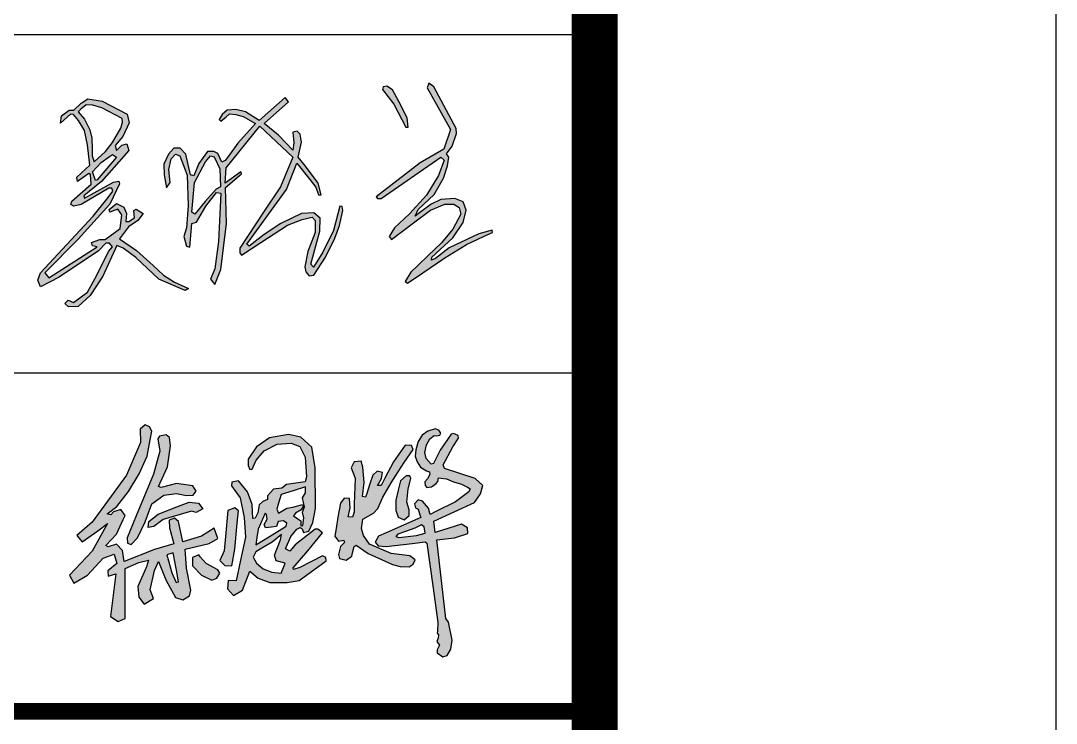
# Model space of a CAD drawing. Extents: x 1728470 to 1835391, y -157368 to 197905.
# Drawn here: x 1814410 to 1817775, y -4661 to -2377 of the extents above; entities that cross this region are included whole.
import ezdxf

# ---------------------------------------------------------------- set-up
doc = ezdxf.new("R2010")
doc.units = 0
doc.header["$LTSCALE"] = 1000
doc.header["$MEASUREMENT"] = 0
doc.layers.get('0').update_dxf_attribs({"linetype": 'CONTINUOUS'})
doc.layers.add('PP-PM-TK', color=7, linetype='CONTINUOUS')
doc.layers.add('PUB_TITLE', color=4, linetype='CONTINUOUS')

msp = doc.modelspace()

# ---------------------------------------------------------------- hatches: boundary and pattern name
h = msp.add_hatch(color=256)
h.paths.add_polyline_path([(1815752.3, -2591.5), (1815736.5, -2579.4), (1815730.6, -2595.3), (1815806.8, -2729.9), (1815784.9, -2794.8), (1815707.7, -2838.7), (1815564.4, -2948.8), (1815569.2, -2954.7), (1815581.5, -2954.2), (1815775.3, -2820.7), (1815785.4, -2829.7), (1815767.8, -2880.2), (1815728.4, -2943.5), (1815673.5, -3004.4), (1815624.5, -3049.6), (1815607.5, -3077.8), (1815614.4, -3087.9), (1815685.7, -3034.2), (1815741.2, -2992.5), (1815788.1, -2973), (1815816.9, -2973), (1815835, -2983.6), (1815840.3, -3005.9), (1815814.2, -3054.4), (1815776.9, -3098.7), (1815734.3, -3139.7), (1815700.7, -3172), (1815677.1, -3194.6), (1815658.7, -3224.2), (1815667.2, -3229.6), (1815716.7, -3196), (1815788.2, -3147.7), (1815858.1, -3104.7), (1815915.6, -3076.8), (1815943.2, -3064.8), (1815942.1, -3058.1), (1815898.8, -3069.7), (1815802.2, -3114.8), (1815758.2, -3149.8), (1815744.7, -3155.4), (1815746.2, -3145.3), (1815814.5, -3082.7), (1815847.3, -3033.2), (1815857.4, -2992.3), (1815847.7, -2965.1), (1815820.9, -2954.3), (1815774.6, -2958.4), (1815744, -2973), (1815706, -3001.3), (1815691.7, -3011.9), (1815701.5, -2990.8), (1815753, -2941.3), (1815783.6, -2888.2), (1815797, -2848.3), (1815801.1, -2820.4), (1815792.9, -2809.6), (1815811.6, -2784.7), (1815825.4, -2743.4), (1815824.7, -2727.4)])
h.paths.add_polyline_path([(1815599, -2589.4), (1815587.6, -2591.5), (1815585.2, -2600.6), (1815621.8, -2647.5), (1815661.4, -2722.4), (1815668.8, -2722.4), (1815665.8, -2692.7), (1815638.2, -2639.8), (1815617.9, -2600.9)], flags=17)
h.paths.add_polyline_path([(1815008.8, -2964.2), (1814976, -3005.2), (1814965.4, -2999), (1814974.9, -2902.8), (1815010.5, -2835.4), (1815026.7, -2815.6), (1815038.8, -2819.2), (1815057.2, -2858.1), (1815059.1, -2917), (1815044.7, -2924)], flags=16)
h.paths.add_polyline_path([(1814875.5, -2878.2), (1814883.3, -2919.8), (1814895.9, -2902.4), (1814891, -2860.5), (1814898.6, -2825.2), (1814913.3, -2810), (1814926.9, -2816.5), (1814950.3, -2879), (1814954.1, -2978), (1814948.1, -3050.5), (1814939.4, -3078.3), (1814948.6, -3109.8), (1814959.5, -3113.1), (1814965.5, -3035.9), (1814981.3, -3032.1), (1815011.2, -2979.3), (1815046.6, -2934.7), (1815060.2, -2936.9), (1815053.1, -3094.6), (1815041.1, -3183.4), (1815026.4, -3216.6), (1815041.1, -3234.6), (1815060.2, -3185.1), (1815078.2, -3035.8), (1815075.6, -2919), (1815127.1, -2874.8), (1815124.8, -2868), (1815074.5, -2905.3), (1815077.9, -2855.4), (1815187.3, -2719.9), (1815294.3, -2820), (1815253.8, -2916.8), (1815199.1, -2999.1), (1815121.5, -3116), (1815121.6, -3131.4), (1815127.5, -3138.9), (1815190.6, -3097.8), (1815277, -3041.4), (1815324.9, -3022.5), (1815357, -3015.8), (1815367.1, -3026.3), (1815366.2, -3064.9), (1815343.1, -3126.5), (1815333.4, -3176.9), (1815335.9, -3193.3), (1815347.7, -3206), (1815362, -3203.4), (1815400.3, -3145.4), (1815430.2, -3083.5), (1815445.6, -3042.5), (1815456.4, -2993.3), (1815454.7, -2980.4), (1815446.8, -2979.6), (1815426.1, -3059.1), (1815391.3, -3129.5), (1815361, -3178.1), (1815353.1, -3167.8), (1815382.1, -3060.4), (1815382.6, -3018.9), (1815362.7, -3001.6), (1815322.5, -3003.6), (1815254.9, -3035.9), (1815201.4, -3072), (1815151.7, -3109.6), (1815144.7, -3102.9), (1815273.6, -2925.8), (1815306.6, -2839.8), (1815348.8, -2892.6), (1815368.7, -2917.4), (1815377.6, -2942.5), (1815386.7, -2942.5), (1815376.2, -2904.6), (1815335.7, -2849.7), (1815311.5, -2820.4), (1815322.6, -2771.1), (1815318, -2745.5), (1815307.9, -2736.3), (1815293.8, -2739.5), (1815297, -2773.8), (1815293.8, -2797.1), (1815248, -2748.7), (1815201.1, -2711), (1815279.7, -2639.9), (1815269.7, -2625.8), (1815184.9, -2701.5), (1815140.2, -2672.5), (1815108.5, -2665), (1815080.3, -2667.7), (1815064.1, -2681.2), (1815054.6, -2698.2), (1815060.1, -2703.4), (1815077.9, -2688.7), (1815088.8, -2679.8), (1815109.2, -2682), (1815132.9, -2687.7), (1815172.9, -2710.7), (1815115.1, -2774.9), (1815084.9, -2816.8), (1815074.6, -2831), (1815063.2, -2836.8), (1815050.7, -2807.9), (1815037.4, -2802.1), (1815016.6, -2802.1), (1814988.2, -2841), (1814972.7, -2881.2), (1814962.1, -2877.9), (1814946.2, -2810.8), (1814927.9, -2790.8), (1814907.4, -2790.6), (1814889.6, -2810), (1814874.6, -2843.5)])
h.paths.add_polyline_path([(1814652.5, -2895.6), (1814643.5, -2867.8), (1814671, -2837.6), (1814698.2, -2818.6), (1814708.5, -2811.4), (1814720.8, -2820), (1814657.8, -2894.5)], flags=16)
h.paths.add_polyline_path([(1814642.5, -2816.3), (1814648.8, -2835.9), (1814685.7, -2801.6), (1814708.1, -2773.1), (1814735.1, -2726.4), (1814741, -2706.4), (1814739.2, -2694.2), (1814673.3, -2659.7), (1814643.7, -2650.8), (1814622.2, -2650.2), (1814605.4, -2664.8), (1814596.6, -2672.4), (1814617.2, -2696.3), (1814634.2, -2731.2), (1814641.5, -2758.2), (1814642.3, -2794.2)], flags=16)
h.paths.add_polyline_path([(1814571.7, -2680.9), (1814539.5, -2710.1), (1814542.5, -2686.4), (1814567, -2667.6), (1814582.3, -2667.2), (1814606.3, -2644.5), (1814628.1, -2630.5), (1814674.8, -2638.4), (1814755.6, -2680.2), (1814762.6, -2709), (1814741.6, -2753.5), (1814717.2, -2781.9), (1814720.7, -2798.9), (1814738.6, -2781), (1814754.3, -2776.7), (1814760.8, -2798.9), (1814672.5, -2899.2), (1814614.6, -2945.9), (1814617.1, -2953.1), (1814711, -2902.1), (1814728.8, -2898.7), (1814731.3, -2907.4), (1814699.2, -2972.8), (1814596.4, -3087), (1814488.2, -3196.3), (1814500.9, -3212.1), (1814658.1, -3111.8), (1814643, -3108.7), (1814639.4, -3097.3), (1814667.2, -3087.6), (1814684.1, -3088.2), (1814733.1, -3052), (1814738.5, -3007.3), (1814725.2, -2989.7), (1814699.8, -2999.4), (1814697.4, -2990.9), (1814721.6, -2970.4), (1814745.2, -2982.5), (1814753.7, -3003.6), (1814751.2, -3029.6), (1814760.9, -3029), (1814779.7, -3017.5), (1814777.2, -2993.4), (1814785.1, -2989.7), (1814807.5, -3003), (1814790.5, -3026), (1814759.7, -3047.1), (1814731.3, -3085.8), (1814785.7, -3123.9), (1814840.1, -3172.8), (1814874.3, -3203.5), (1814909.8, -3226.8), (1814955.2, -3246.8), (1814944.3, -3254), (1814858.4, -3217.1), (1814784, -3145.9), (1814742.9, -3115.7), (1814721.7, -3107.8), (1814677, -3207.5), (1814635.9, -3269.7), (1814596.9, -3305.8), (1814564.7, -3306.6), (1814553.7, -3296.5), (1814564.3, -3285.5), (1814581.2, -3293.1), (1814627, -3258.8), (1814657.5, -3203.9), (1814694.8, -3126.5), (1814708.4, -3112.1), (1814698.2, -3099.8), (1814686.3, -3099.4), (1814663, -3125.2), (1814535.1, -3210.3), (1814474.5, -3241.6), (1814465.6, -3219.6), (1814474.1, -3196.7), (1814644.8, -3012.4), (1814690.2, -2956.7), (1814704.1, -2937.9), (1814709.3, -2930.9), (1814706.4, -2921.5), (1814696.4, -2921.1), (1814606.8, -2974.2), (1814582.2, -2979.8), (1814572.5, -2973.9), (1814575.9, -2963.8), (1814638.7, -2907.6), (1814636.5, -2876.8), (1814631, -2873.1), (1814594.3, -2899.9), (1814592.1, -2885.6), (1814634.3, -2846.7), (1814626.9, -2780.7), (1814616.9, -2733.8), (1814598.1, -2700.6), (1814581, -2681.9)])
h = msp.add_hatch(color=256)
h.paths.add_polyline_path([(1815720.8, -4022.1), (1815711.8, -4015.7), (1815690.8, -4025.8), (1815659.7, -4037.3), (1815635.4, -4046.2), (1815629.2, -4053.5), (1815639, -4056.8), (1815695.6, -4049.6), (1815724.4, -4042.6)], flags=16)
h.paths.add_polyline_path([(1815753.8, -3725.5), (1815761, -3726.1), (1815771.6, -3723.8), (1815775.5, -3717.8), (1815768.8, -3707.9), (1815756.1, -3703.6), (1815732.4, -3711.4), (1815714.5, -3723.6), (1815701.6, -3744.7), (1815694, -3771.3), (1815691.9, -3792.4), (1815698.1, -3810.3), (1815709.2, -3828.3), (1815728.1, -3840.4), (1815737.7, -3843), (1815739.6, -3852.2), (1815732, -3865.7), (1815723.2, -3875.3), (1815724.1, -3887.3), (1815729.6, -3894.4), (1815745.1, -3891.9), (1815759.8, -3881.5), (1815765.5, -3874.4), (1815767.4, -3862.2), (1815793.2, -3866.3), (1815816.7, -3876.2), (1815842.5, -3882.9), (1815861.3, -3893.2), (1815870, -3898), (1815866.4, -3908.2), (1815823.1, -3940.7), (1815756.2, -3973.6), (1815739.9, -3981.5), (1815734.8, -3960.9), (1815715.9, -3938.6), (1815700.9, -3934.7), (1815689.4, -3947.1), (1815692.9, -3959.8), (1815701.2, -3964.4), (1815707.1, -3982.8), (1815710.2, -3992), (1815597.1, -4041.5), (1815572.4, -4052.3), (1815562.1, -4071.5), (1815571.3, -4084.1), (1815597.3, -4085.7), (1815682.2, -4075.6), (1815724, -4070.7), (1815729.8, -4075.4), (1815750.1, -4220.9), (1815765.6, -4332.7), (1815764, -4361.4), (1815762.9, -4367.6), (1815767.7, -4373.1), (1815766.7, -4383.8), (1815761.9, -4394.4), (1815770.7, -4406.9), (1815762.8, -4421.7), (1815762.6, -4431.2), (1815782, -4444.2), (1815796, -4440.7), (1815807.8, -4419.6), (1815811.5, -4389.9), (1815799.8, -4331.6), (1815791.3, -4319.8), (1815762, -4064.2), (1815818.9, -4057.4), (1815862.5, -4043.8), (1815862.1, -4024.7), (1815842.1, -4013.3), (1815756.5, -4040.6), (1815752, -4003.4), (1815817.9, -3973.4), (1815884.5, -3943.1), (1815904, -3914.6), (1815911.2, -3887.8), (1815887.1, -3864.6), (1815786.6, -3832.8), (1815782.4, -3820), (1815814.1, -3761.6), (1815832.9, -3733.5), (1815831.1, -3725.1), (1815816.6, -3719), (1815808.1, -3721.1), (1815773.3, -3772.4), (1815751.6, -3815.9), (1815743.3, -3817.7), (1815727.3, -3799.9), (1815723.2, -3780.5), (1815728.4, -3755), (1815739.5, -3736.4)])
h.paths.add_polyline_path([(1815674.5, -3856.5), (1815661.9, -3855.8), (1815644.2, -3872.1), (1815636.5, -3903.1), (1815628.6, -3935.3), (1815628.8, -3967.4), (1815636.5, -3990.4), (1815656.2, -3999.7), (1815671.9, -3985), (1815672.5, -3966.4), (1815664.5, -3941.7), (1815668.9, -3898.1), (1815677.9, -3865.1)], flags=17)
h.paths.add_polyline_path([(1815521.3, -3827.5), (1815515.6, -3808.8), (1815493, -3810.8), (1815483.9, -3829.8), (1815496.6, -3863.5), (1815493.8, -3948.7), (1815493, -3974.7), (1815487.5, -3990.1), (1815474, -3989.3), (1815480.3, -3961.2), (1815478.3, -3929.5), (1815460.5, -3929.1), (1815448.6, -3945), (1815440.6, -3990.9), (1815434.4, -4027.3), (1815430.1, -4051.9), (1815443, -4068.6), (1815459.3, -4065), (1815461.7, -4073), (1815448.6, -4085.5), (1815442.6, -4111.6), (1815445.8, -4124.7), (1815467.2, -4130.7), (1815485.8, -4117.2), (1815488.2, -4106.9), (1815493, -4086.3), (1815499.7, -4081.5), (1815539.4, -4108.5), (1815581.9, -4127.9), (1815617.9, -4144.4), (1815642.9, -4150.5), (1815671.9, -4151.7), (1815685.4, -4143.4), (1815691.7, -4129.5), (1815674.7, -4116), (1815614, -4108.1), (1815543, -4077.8), (1815523.9, -4050.5), (1815516.8, -4027.5), (1815521.6, -3997), (1815555.7, -3977.9), (1815570, -3962.6), (1815586.4, -3925.9), (1815613.3, -3878.7), (1815636.3, -3842.7), (1815655.4, -3812.6), (1815684.8, -3770.8), (1815679.4, -3757.3), (1815658.7, -3756.3), (1815620.8, -3810.4), (1815593.4, -3863.3), (1815580.9, -3887.4), (1815569.7, -3887.6), (1815582.2, -3865), (1815585.9, -3845.7), (1815568, -3840.6), (1815554.1, -3853.5), (1815544.6, -3882.2), (1815534.3, -3913.5), (1815530.2, -3925.9), (1815521, -3923.1), (1815526.4, -3877.8)])
h.paths.add_polyline_path([(1815253.9, -4064.7), (1815257.5, -4046.7), (1815227.3, -4071.4), (1815193.9, -4091.7), (1815174.4, -4103.5), (1815165, -4120.6), (1815176.3, -4140), (1815197.9, -4158), (1815226.4, -4169.7), (1815255.7, -4172.4), (1815267.9, -4143.6), (1815269.3, -4140.2), (1815239.9, -4132.3), (1815234, -4113.8)], flags=16)
h.paths.add_polyline_path([(1815335.4, -3911.4), (1815335, -3892), (1815295.5, -3904.6), (1815255.9, -3917.2), (1815248, -3944.5), (1815242.1, -3965), (1815247.7, -3977.1), (1815274.6, -3961.7), (1815293.7, -3957.8), (1815325.3, -3949.5), (1815327.5, -3955.6), (1815321.7, -3966.4), (1815302.3, -3977.9), (1815296.5, -3986.1), (1815310.2, -3995.8), (1815319.9, -4002.7), (1815320.3, -4018.4), (1815326.7, -4017.7), (1815329.6, -3992.9), (1815326, -3974.3), (1815331.8, -3956.7), (1815328.9, -3942.7), (1815325.9, -3928.2)], flags=16)
h.paths.add_polyline_path([(1815208.9, -3981.7), (1815204, -3978), (1815196.6, -3994.7), (1815181.3, -4029.1), (1815177, -4057), (1815173.5, -4080.1), (1815204, -4061.6), (1815272.3, -4020.1), (1815274.4, -4010), (1815264.2, -4002), (1815246.4, -4004.7), (1815243.2, -4014.5), (1815241.1, -4020.9), (1815224.4, -4023.2), (1815205.7, -4025.7), (1815200.9, -4014.3), (1815210.3, -3996.5)], flags=16)
h.paths.add_polyline_path([(1815146.5, -3907.8), (1815117.2, -3872), (1815095.6, -3877), (1815095.1, -3888.6), (1815123.3, -3927.3), (1815136.5, -3991.9), (1815139.9, -4055.9), (1815124.4, -4129.9), (1815110.3, -4197.4), (1815084, -4196.8), (1815081.8, -4223.3), (1815101.1, -4245.4), (1815130.5, -4228.3), (1815154.2, -4166.4), (1815181.9, -4189.1), (1815219, -4203.4), (1815275.4, -4203.4), (1815314.7, -4196.8), (1815402.1, -4132.1), (1815401.7, -4121.6), (1815390.9, -4115.7), (1815316.7, -4154.5), (1815296.1, -4160.7), (1815295, -4155.3), (1815343.1, -4100.2), (1815390, -4041.1), (1815375.3, -4029.5), (1815366.8, -4029.5), (1815302, -4080.2), (1815284, -4100.7), (1815270, -4093.5), (1815287.7, -4053), (1815306.6, -4029.2), (1815318.1, -4024.5), (1815324.5, -4028.7), (1815328.4, -4040.7), (1815345.9, -4036), (1815359.2, -4008.2), (1815367.7, -3962.1), (1815366.9, -3830.3), (1815356.2, -3762.6), (1815320.3, -3730.5), (1815280.5, -3721.3), (1815218.3, -3732.6), (1815175.9, -3761.6), (1815149, -3801.8), (1815149.2, -3822.6), (1815154, -3835.8), (1815161.5, -3834.9), (1815175, -3804.8), (1815200.7, -3775.3), (1815242.7, -3752.7), (1815288.9, -3750.3), (1815316.8, -3761.1), (1815334.3, -3795.6), (1815338.5, -3859.7), (1815334.7, -3875.3), (1815273.8, -3884.7), (1815258.7, -3896), (1815231.8, -3899.3), (1815211.5, -3920.8), (1815212, -3933), (1815196.9, -3940.1), (1815185.1, -3950.9), (1815179.9, -3976.4), (1815171.4, -3993.8), (1815163.7, -3995.1), (1815161.7, -3949.8)])
h.paths.add_polyline_path([(1815118, -3970.1), (1815105.3, -3960.2), (1815082.4, -3968.8), (1815075.3, -4053.9), (1815071.4, -4099.5), (1815057.4, -4131.1), (1815073.1, -4147.5), (1815096, -4148.2), (1815106, -4094.6), (1815113.2, -4009.6), (1815114.9, -3989.3)])
h.paths.add_polyline_path([(1814988.4, -4113.4), (1814967.8, -4121.8), (1814968.1, -4148.5), (1814997.4, -4179.5), (1815031.2, -4194.8), (1815047.6, -4189.1), (1815056.9, -4172.4), (1815050.8, -4161.7), (1815012, -4141), (1814993.4, -4119.3)])
h.paths.add_polyline_path([(1814905.5, -4106.9), (1814884.3, -4112.9), (1814901, -4171.3), (1814915.3, -4202.6), (1814923.1, -4201.2), (1814916, -4163.1)], flags=16)
h.paths.add_polyline_path([(1814824.3, -4023.6), (1814825.7, -4004.4), (1814856.5, -3980.6), (1814922.8, -3954.9), (1814956.8, -3941.7), (1814987.5, -3944.8), (1815001.7, -3963.2), (1814980.3, -3975.5), (1814964.4, -3970.8), (1814873.2, -3998.3), (1814842.8, -4020.7)], flags=17)
h.paths.add_polyline_path([(1814893.7, -3731.5), (1814882, -3722.6), (1814860.7, -3726.7), (1814855.1, -3736.1), (1814861.5, -3775.6), (1814841.7, -3850.5), (1814785.3, -3986), (1814755.5, -4057.9), (1814756.6, -4074.6), (1814768.9, -4079.1), (1814789.8, -4058.2), (1814814, -4005.2), (1814836, -3946.7), (1814874.7, -3918.9), (1814916.3, -3913.3), (1814948.8, -3920.5), (1814970.4, -3919.2), (1814979.6, -3906.4), (1814969.5, -3889.1), (1814916.6, -3881.5), (1814866.5, -3894), (1814857.9, -3891), (1814887.1, -3827.3), (1814896.6, -3758.3)], flags=17)
h.paths.add_polyline_path([(1814828.7, -3697.1), (1814814, -3690.3), (1814797.9, -3705), (1814799.6, -3747.9), (1814753.1, -3854), (1814641.7, -4006.5), (1814591.7, -4050.3), (1814610.1, -4070.4), (1814660.1, -4034.5), (1814692, -4011.6), (1814642.5, -4100.6), (1814567.9, -4178.6), (1814582, -4204.9), (1814626.7, -4178.6), (1814677.6, -4123.4), (1814713.6, -4110.3), (1814722.4, -4140.9), (1814693.4, -4164.6), (1814694.3, -4182.1), (1814718.8, -4174.2), (1814708.3, -4261), (1814701.9, -4313.7), (1814726.7, -4329.4), (1814749.6, -4319.7), (1814749.6, -4157.6), (1814793.4, -4137.4), (1814824.6, -4130.6), (1814819.1, -4151.5), (1814790.2, -4216), (1814793.2, -4251), (1814810.5, -4273.7), (1814841.8, -4254.7), (1814830.7, -4227), (1814844.3, -4164.4), (1814857.2, -4134.9), (1814881.8, -4194.5), (1814912.5, -4252.2), (1814937.1, -4259.6), (1814958, -4246.7), (1814962.3, -4227.6), (1814948.1, -4156.4), (1814944.5, -4095), (1815022.5, -4076), (1815050.8, -4059.4), (1815038.5, -4026.8), (1814997.3, -4052.6), (1814937.1, -4070.4), (1814922.3, -4004.1), (1814909.4, -3994.3), (1814892.2, -4000.4), (1814893.4, -4025.6), (1814907.6, -4077.2), (1814844.3, -4095.6), (1814746.5, -4134.9), (1814741, -4099.3), (1814721.3, -4077.8), (1814693.7, -4087), (1814686.3, -4082.1), (1814721.3, -4045.9), (1814742.8, -3998.6), (1814749.6, -3985.5), (1814735.5, -3965.8), (1814710.9, -3973.2), (1814702.3, -3983), (1814691.2, -3979.9), (1814722.6, -3955.4), (1814760.1, -3906.9), (1814794.5, -3849.5), (1814820.3, -3791.8), (1814830.1, -3739), (1814835.4, -3710.5)])

# ---------------------------------------------------------------- linework, layer by layer
for p, q in [((1815599, -2589.4), (1815587.6, -2591.5)), ((1815617.9, -2600.9), (1815599, -2589.4)), ((1815736.5, -2579.4), (1815730.6, -2595.3)), ((1815752.3, -2591.5), (1815736.5, -2579.4)), ((1815587.6, -2591.5), (1815585.2, -2600.6)), ((1815585.2, -2600.6), (1815621.8, -2647.5)), ((1815638.2, -2639.8), (1815617.9, -2600.9)), ((1815730.6, -2595.3), (1815806.8, -2729.9)), ((1815824.7, -2727.4), (1815752.3, -2591.5)), ((1814582.3, -2667.2), (1814606.3, -2644.5)), ((1814622.2, -2650.2), (1814605.4, -2664.8)), ((1814606.3, -2644.5), (1814628.1, -2630.5)), ((1814643.7, -2650.8), (1814622.2, -2650.2)), ((1814628.1, -2630.5), (1814674.8, -2638.4)), ((1814673.3, -2659.7), (1814643.7, -2650.8)), ((1814674.8, -2638.4), (1814755.6, -2680.2)), ((1815269.7, -2625.8), (1815184.9, -2701.5)), ((1815201.1, -2711), (1815279.7, -2639.9)), ((1815279.7, -2639.9), (1815269.7, -2625.8)), ((1815621.8, -2647.5), (1815661.4, -2722.4)), ((1815665.8, -2692.7), (1815638.2, -2639.8)), ((1814571.7, -2680.9), (1814539.5, -2710.1)), ((1814539.5, -2710.1), (1814542.5, -2686.4)), ((1814542.5, -2686.4), (1814567, -2667.6)), ((1814567, -2667.6), (1814582.3, -2667.2)), ((1814581, -2681.9), (1814571.7, -2680.9)), ((1814598.1, -2700.6), (1814581, -2681.9)), ((1814605.4, -2664.8), (1814596.6, -2672.4)), ((1814596.6, -2672.4), (1814617.2, -2696.3)), ((1814739.2, -2694.2), (1814673.3, -2659.7)), ((1814755.6, -2680.2), (1814762.6, -2709)), ((1815064.1, -2681.2), (1815054.6, -2698.2)), ((1815060.1, -2703.4), (1815077.9, -2688.7)), ((1815080.3, -2667.7), (1815064.1, -2681.2)), ((1815077.9, -2688.7), (1815088.8, -2679.8)), ((1815108.5, -2665), (1815080.3, -2667.7)), ((1815088.8, -2679.8), (1815109.2, -2682)), ((1815140.2, -2672.5), (1815108.5, -2665)), ((1815109.2, -2682), (1815132.9, -2687.7)), ((1815132.9, -2687.7), (1815172.9, -2710.7)), ((1815184.9, -2701.5), (1815140.2, -2672.5)), ((1814616.9, -2733.8), (1814598.1, -2700.6)), ((1814617.2, -2696.3), (1814634.2, -2731.2)), ((1814735.1, -2726.4), (1814741, -2706.4)), ((1814741, -2706.4), (1814739.2, -2694.2)), ((1814762.6, -2709), (1814741.6, -2753.5)), ((1815054.6, -2698.2), (1815060.1, -2703.4)), ((1815077.9, -2855.4), (1815187.3, -2719.9)), ((1815172.9, -2710.7), (1815115.1, -2774.9)), ((1815187.3, -2719.9), (1815294.3, -2820)), ((1815248, -2748.7), (1815201.1, -2711)), ((1815661.4, -2722.4), (1815668.8, -2722.4)), ((1815668.8, -2722.4), (1815665.8, -2692.7)), ((1814626.9, -2780.7), (1814616.9, -2733.8)), ((1814634.2, -2731.2), (1814641.5, -2758.2)), ((1814641.5, -2758.2), (1814642.3, -2794.2)), ((1814708.1, -2773.1), (1814735.1, -2726.4)), ((1814741.6, -2753.5), (1814717.2, -2781.9)), ((1815293.8, -2797.1), (1815248, -2748.7)), ((1815307.9, -2736.3), (1815293.8, -2739.5)), ((1815293.8, -2739.5), (1815297, -2773.8)), ((1815318, -2745.5), (1815307.9, -2736.3)), ((1815322.6, -2771.1), (1815318, -2745.5)), ((1815806.8, -2729.9), (1815784.9, -2794.8)), ((1815811.6, -2784.7), (1815825.4, -2743.4)), ((1815825.4, -2743.4), (1815824.7, -2727.4)), ((1814634.3, -2846.7), (1814626.9, -2780.7)), ((1814685.7, -2801.6), (1814708.1, -2773.1)), ((1814717.2, -2781.9), (1814720.7, -2798.9)), ((1814720.7, -2798.9), (1814738.6, -2781)), ((1814738.6, -2781), (1814754.3, -2776.7)), ((1814754.3, -2776.7), (1814760.8, -2798.9)), ((1814907.4, -2790.6), (1814889.6, -2810)), ((1814927.9, -2790.8), (1814907.4, -2790.6)), ((1814946.2, -2810.8), (1814927.9, -2790.8)), ((1815115.1, -2774.9), (1815084.9, -2816.8)), ((1815297, -2773.8), (1815293.8, -2797.1)), ((1815311.5, -2820.4), (1815322.6, -2771.1)), ((1815792.9, -2809.6), (1815811.6, -2784.7)), ((1814642.3, -2794.2), (1814642.5, -2816.3)), ((1814642.5, -2816.3), (1814648.8, -2835.9)), ((1814648.8, -2835.9), (1814685.7, -2801.6)), ((1814720.8, -2820), (1814657.8, -2894.5)), ((1814671, -2837.6), (1814698.2, -2818.6)), ((1814760.8, -2798.9), (1814672.5, -2899.2)), ((1814698.2, -2818.6), (1814708.5, -2811.4)), ((1814708.5, -2811.4), (1814720.8, -2820)), ((1814889.6, -2810), (1814874.6, -2843.5)), ((1814891, -2860.5), (1814898.6, -2825.2)), ((1814898.6, -2825.2), (1814913.3, -2810)), ((1814913.3, -2810), (1814926.9, -2816.5)), ((1814926.9, -2816.5), (1814950.3, -2879)), ((1814962.1, -2877.9), (1814946.2, -2810.8)), ((1815016.6, -2802.1), (1814988.2, -2841)), ((1815010.5, -2835.4), (1815026.7, -2815.6)), ((1815037.4, -2802.1), (1815016.6, -2802.1)), ((1815026.7, -2815.6), (1815038.8, -2819.2)), ((1815050.7, -2807.9), (1815037.4, -2802.1)), ((1815038.8, -2819.2), (1815057.2, -2858.1)), ((1815063.2, -2836.8), (1815050.7, -2807.9)), ((1815084.9, -2816.8), (1815074.6, -2831)), ((1815294.3, -2820), (1815253.8, -2916.8)), ((1815335.7, -2849.7), (1815311.5, -2820.4)), ((1815581.5, -2954.2), (1815775.3, -2820.7)), ((1815784.9, -2794.8), (1815707.7, -2838.7)), ((1815775.3, -2820.7), (1815785.4, -2829.7)), ((1815801.1, -2820.4), (1815792.9, -2809.6)), ((1815797, -2848.3), (1815801.1, -2820.4)), ((1814592.1, -2885.6), (1814634.3, -2846.7)), ((1814643.5, -2867.8), (1814671, -2837.6)), ((1814874.6, -2843.5), (1814875.5, -2878.2)), ((1814988.2, -2841), (1814972.7, -2881.2)), ((1814974.9, -2902.8), (1815010.5, -2835.4)), ((1815057.2, -2858.1), (1815059.1, -2917)), ((1815074.6, -2831), (1815063.2, -2836.8)), ((1815074.5, -2905.3), (1815077.9, -2855.4)), ((1815273.6, -2925.8), (1815306.6, -2839.8)), ((1815306.6, -2839.8), (1815348.8, -2892.6)), ((1815376.2, -2904.6), (1815335.7, -2849.7)), ((1815707.7, -2838.7), (1815564.4, -2948.8)), ((1815785.4, -2829.7), (1815767.8, -2880.2)), ((1815783.6, -2888.2), (1815797, -2848.3)), ((1814594.3, -2899.9), (1814592.1, -2885.6)), ((1814631, -2873.1), (1814594.3, -2899.9)), ((1814636.5, -2876.8), (1814631, -2873.1)), ((1814638.7, -2907.6), (1814636.5, -2876.8)), ((1814652.5, -2895.6), (1814643.5, -2867.8)), ((1814875.5, -2878.2), (1814883.3, -2919.8)), ((1814895.9, -2902.4), (1814891, -2860.5)), ((1814950.3, -2879), (1814954.1, -2978)), ((1814972.7, -2881.2), (1814962.1, -2877.9)), ((1815124.8, -2868), (1815074.5, -2905.3)), ((1815075.6, -2919), (1815127.1, -2874.8)), ((1815127.1, -2874.8), (1815124.8, -2868)), ((1815348.8, -2892.6), (1815368.7, -2917.4)), ((1815767.8, -2880.2), (1815728.4, -2943.5)), ((1815753, -2941.3), (1815783.6, -2888.2)), ((1814575.9, -2963.8), (1814638.7, -2907.6)), ((1814696.4, -2921.1), (1814606.8, -2974.2)), ((1814672.5, -2899.2), (1814614.6, -2945.9)), ((1814617.1, -2953.1), (1814711, -2902.1)), ((1814657.8, -2894.5), (1814652.5, -2895.6)), ((1814706.4, -2921.5), (1814696.4, -2921.1)), ((1814731.3, -2907.4), (1814699.2, -2972.8)), ((1814709.3, -2930.9), (1814706.4, -2921.5)), ((1814711, -2902.1), (1814728.8, -2898.7)), ((1814728.8, -2898.7), (1814731.3, -2907.4)), ((1814883.3, -2919.8), (1814895.9, -2902.4)), ((1814965.4, -2999), (1814974.9, -2902.8)), ((1815044.7, -2924), (1815008.8, -2964.2)), ((1815059.1, -2917), (1815044.7, -2924)), ((1815078.2, -3035.8), (1815075.6, -2919)), ((1815144.7, -3102.9), (1815273.6, -2925.8)), ((1815253.8, -2916.8), (1815199.1, -2999.1)), ((1815368.7, -2917.4), (1815377.6, -2942.5)), ((1815386.7, -2942.5), (1815376.2, -2904.6)), ((1814614.6, -2945.9), (1814617.1, -2953.1)), ((1814644.8, -3012.4), (1814690.2, -2956.7)), ((1814690.2, -2956.7), (1814704.1, -2937.9)), ((1814704.1, -2937.9), (1814709.3, -2930.9)), ((1815011.2, -2979.3), (1815046.6, -2934.7)), ((1815046.6, -2934.7), (1815060.2, -2936.9)), ((1815060.2, -2936.9), (1815053.1, -3094.6)), ((1815377.6, -2942.5), (1815386.7, -2942.5)), ((1815564.4, -2948.8), (1815569.2, -2954.7)), ((1815569.2, -2954.7), (1815581.5, -2954.2)), ((1815728.4, -2943.5), (1815673.5, -3004.4)), ((1815701.5, -2990.8), (1815753, -2941.3)), ((1815774.6, -2958.4), (1815744, -2973)), ((1815820.9, -2954.3), (1815774.6, -2958.4)), ((1815847.7, -2965.1), (1815820.9, -2954.3)), ((1814572.5, -2973.9), (1814575.9, -2963.8)), ((1814582.2, -2979.8), (1814572.5, -2973.9)), ((1814606.8, -2974.2), (1814582.2, -2979.8)), ((1814699.2, -2972.8), (1814596.4, -3087)), ((1814697.4, -2990.9), (1814721.6, -2970.4)), ((1814699.8, -2999.4), (1814697.4, -2990.9)), ((1814725.2, -2989.7), (1814699.8, -2999.4)), ((1814721.6, -2970.4), (1814745.2, -2982.5)), ((1814738.5, -3007.3), (1814725.2, -2989.7)), ((1814745.2, -2982.5), (1814753.7, -3003.6)), ((1814777.2, -2993.4), (1814785.1, -2989.7)), ((1814779.7, -3017.5), (1814777.2, -2993.4)), ((1814785.1, -2989.7), (1814807.5, -3003)), ((1814954.1, -2978), (1814948.1, -3050.5)), ((1815008.8, -2964.2), (1814976, -3005.2)), ((1814981.3, -3032.1), (1815011.2, -2979.3)), ((1815446.8, -2979.6), (1815426.1, -3059.1)), ((1815445.6, -3042.5), (1815456.4, -2993.3)), ((1815454.7, -2980.4), (1815446.8, -2979.6)), ((1815456.4, -2993.3), (1815454.7, -2980.4)), ((1815685.7, -3034.2), (1815741.2, -2992.5)), ((1815691.7, -3011.9), (1815701.5, -2990.8)), ((1815744, -2973), (1815706, -3001.3)), ((1815741.2, -2992.5), (1815788.1, -2973)), ((1815788.1, -2973), (1815816.9, -2973)), ((1815816.9, -2973), (1815835, -2983.6)), ((1815835, -2983.6), (1815840.3, -3005.9)), ((1815847.3, -3033.2), (1815857.4, -2992.3)), ((1815857.4, -2992.3), (1815847.7, -2965.1)), ((1814474.1, -3196.7), (1814644.8, -3012.4)), ((1814699.8, -2999.4), (1814699.8, -2999.4)), ((1814733.1, -3052), (1814738.5, -3007.3)), ((1814753.7, -3003.6), (1814751.2, -3029.6)), ((1814790.5, -3026), (1814759.7, -3047.1)), ((1814760.9, -3029), (1814779.7, -3017.5)), ((1814807.5, -3003), (1814790.5, -3026)), ((1814976, -3005.2), (1814965.4, -2999)), ((1815199.1, -2999.1), (1815121.5, -3116)), ((1815322.5, -3003.6), (1815254.9, -3035.9)), ((1815277, -3041.4), (1815324.9, -3022.5)), ((1815362.7, -3001.6), (1815322.5, -3003.6)), ((1815324.9, -3022.5), (1815357, -3015.8)), ((1815357, -3015.8), (1815367.1, -3026.3)), ((1815382.6, -3018.9), (1815362.7, -3001.6)), ((1815367.1, -3026.3), (1815366.2, -3064.9)), ((1815382.1, -3060.4), (1815382.6, -3018.9)), ((1815673.5, -3004.4), (1815624.5, -3049.6)), ((1815706, -3001.3), (1815691.7, -3011.9)), ((1815840.3, -3005.9), (1815814.2, -3054.4)), ((1814684.1, -3088.2), (1814733.1, -3052)), ((1814759.7, -3047.1), (1814731.3, -3085.8)), ((1814751.2, -3029.6), (1814760.9, -3029)), ((1814948.1, -3050.5), (1814939.4, -3078.3)), ((1814959.5, -3113.1), (1814965.5, -3035.9)), ((1814965.5, -3035.9), (1814981.3, -3032.1)), ((1815060.2, -3185.1), (1815078.2, -3035.8)), ((1815190.6, -3097.8), (1815277, -3041.4)), ((1815254.9, -3035.9), (1815201.4, -3072)), ((1815353.1, -3167.8), (1815382.1, -3060.4)), ((1815426.1, -3059.1), (1815391.3, -3129.5)), ((1815430.2, -3083.5), (1815445.6, -3042.5)), ((1815624.5, -3049.6), (1815607.5, -3077.8)), ((1815614.4, -3087.9), (1815685.7, -3034.2)), ((1815814.2, -3054.4), (1815776.9, -3098.7)), ((1815814.5, -3082.7), (1815847.3, -3033.2)), ((1815942.1, -3058.1), (1815898.8, -3069.7)), ((1815943.2, -3064.8), (1815942.1, -3058.1)), ((1814596.4, -3087), (1814488.2, -3196.3)), ((1814639.4, -3097.3), (1814667.2, -3087.6)), ((1814667.2, -3087.6), (1814684.1, -3088.2)), ((1814731.3, -3085.8), (1814785.7, -3123.9)), ((1814939.4, -3078.3), (1814948.6, -3109.8)), ((1815053.1, -3094.6), (1815041.1, -3183.4)), ((1815201.4, -3072), (1815151.7, -3109.6)), ((1815366.2, -3064.9), (1815343.1, -3126.5)), ((1815400.3, -3145.4), (1815430.2, -3083.5)), ((1815607.5, -3077.8), (1815614.4, -3087.9)), ((1815746.2, -3145.3), (1815814.5, -3082.7)), ((1815898.8, -3069.7), (1815802.2, -3114.8)), ((1815858.1, -3104.7), (1815915.6, -3076.8)), ((1815915.6, -3076.8), (1815943.2, -3064.8)), ((1814500.9, -3212.1), (1814658.1, -3111.8)), ((1814663, -3125.2), (1814535.1, -3210.3)), ((1814643, -3108.7), (1814639.4, -3097.3)), ((1814658.1, -3111.8), (1814643, -3108.7)), ((1814657.5, -3203.9), (1814694.8, -3126.5)), ((1814686.3, -3099.4), (1814663, -3125.2)), ((1814721.7, -3107.8), (1814677, -3207.5)), ((1814698.2, -3099.8), (1814686.3, -3099.4)), ((1814694.8, -3126.5), (1814708.4, -3112.1)), ((1814708.4, -3112.1), (1814698.2, -3099.8)), ((1814742.9, -3115.7), (1814721.7, -3107.8)), ((1814784, -3145.9), (1814742.9, -3115.7)), ((1814785.7, -3123.9), (1814840.1, -3172.8)), ((1814948.6, -3109.8), (1814959.5, -3113.1)), ((1815121.5, -3116), (1815121.6, -3131.4)), ((1815127.5, -3138.9), (1815190.6, -3097.8)), ((1815151.7, -3109.6), (1815144.7, -3102.9)), ((1815343.1, -3126.5), (1815333.4, -3176.9)), ((1815776.9, -3098.7), (1815734.3, -3139.7)), ((1815802.2, -3114.8), (1815758.2, -3149.8)), ((1815788.2, -3147.7), (1815858.1, -3104.7)), ((1814858.4, -3217.1), (1814784, -3145.9)), ((1815121.6, -3131.4), (1815127.5, -3138.9)), ((1815391.3, -3129.5), (1815361, -3178.1)), ((1815362, -3203.4), (1815400.3, -3145.4)), ((1815734.3, -3139.7), (1815700.7, -3172)), ((1815716.7, -3196), (1815788.2, -3147.7)), ((1815744.7, -3155.4), (1815746.2, -3145.3)), ((1815758.2, -3149.8), (1815744.7, -3155.4)), ((1814488.2, -3196.3), (1814500.9, -3212.1)), ((1814840.1, -3172.8), (1814874.3, -3203.5)), ((1815041.1, -3183.4), (1815026.4, -3216.6)), ((1815041.1, -3234.6), (1815060.2, -3185.1)), ((1815333.4, -3176.9), (1815335.9, -3193.3)), ((1815335.9, -3193.3), (1815347.7, -3206)), ((1815361, -3178.1), (1815353.1, -3167.8)), ((1815677.1, -3194.6), (1815658.7, -3224.2)), ((1815667.2, -3229.6), (1815716.7, -3196)), ((1815700.7, -3172), (1815677.1, -3194.6)), ((1814465.6, -3219.6), (1814474.1, -3196.7)), ((1814474.5, -3241.6), (1814465.6, -3219.6)), ((1814535.1, -3210.3), (1814474.5, -3241.6)), ((1814627, -3258.8), (1814657.5, -3203.9)), ((1814677, -3207.5), (1814635.9, -3269.7)), ((1814944.3, -3254), (1814858.4, -3217.1)), ((1814874.3, -3203.5), (1814909.8, -3226.8)), ((1814909.8, -3226.8), (1814955.2, -3246.8)), ((1815026.4, -3216.6), (1815041.1, -3234.6)), ((1815347.7, -3206), (1815362, -3203.4)), ((1815658.7, -3224.2), (1815667.2, -3229.6)), ((1814581.2, -3293.1), (1814627, -3258.8)), ((1814955.2, -3246.8), (1814944.3, -3254)), ((1814553.7, -3296.5), (1814564.3, -3285.5)), ((1814564.7, -3306.6), (1814553.7, -3296.5)), ((1814564.3, -3285.5), (1814581.2, -3293.1)), ((1814635.9, -3269.7), (1814596.9, -3305.8)), ((1814596.9, -3305.8), (1814564.7, -3306.6)), ((1814814, -3690.3), (1814797.9, -3705)), ((1814828.7, -3697.1), (1814814, -3690.3)), ((1814835.4, -3710.5), (1814828.7, -3697.1)), ((1814797.9, -3705), (1814799.6, -3747.9)), ((1814830.1, -3739), (1814835.4, -3710.5)), ((1814860.7, -3726.7), (1814855.1, -3736.1)), ((1814882, -3722.6), (1814860.7, -3726.7)), ((1814893.7, -3731.5), (1814882, -3722.6)), ((1814896.6, -3758.3), (1814893.7, -3731.5)), ((1815218.3, -3732.6), (1815175.9, -3761.6)), ((1815280.5, -3721.3), (1815218.3, -3732.6)), ((1815320.3, -3730.5), (1815280.5, -3721.3)), ((1815356.2, -3762.6), (1815320.3, -3730.5)), ((1815714.5, -3723.6), (1815701.6, -3744.7)), ((1815732.4, -3711.4), (1815714.5, -3723.6)), ((1815756.1, -3703.6), (1815732.4, -3711.4)), ((1815739.5, -3736.4), (1815753.8, -3725.5)), ((1815753.8, -3725.5), (1815761, -3726.1)), ((1815768.8, -3707.9), (1815756.1, -3703.6)), ((1815761, -3726.1), (1815771.6, -3723.8)), ((1815775.5, -3717.8), (1815768.8, -3707.9)), ((1815771.6, -3723.8), (1815775.5, -3717.8)), ((1815808.1, -3721.1), (1815773.3, -3772.4)), ((1815816.6, -3719), (1815808.1, -3721.1)), ((1815814.1, -3761.6), (1815832.9, -3733.5)), ((1815831.1, -3725.1), (1815816.6, -3719)), ((1815832.9, -3733.5), (1815831.1, -3725.1)), ((1814799.6, -3747.9), (1814753.1, -3854)), ((1814820.3, -3791.8), (1814830.1, -3739)), ((1814855.1, -3736.1), (1814861.5, -3775.6)), ((1814887.1, -3827.3), (1814896.6, -3758.3)), ((1815175.9, -3761.6), (1815149, -3801.8)), ((1815200.7, -3775.3), (1815242.7, -3752.7)), ((1815242.7, -3752.7), (1815288.9, -3750.3)), ((1815288.9, -3750.3), (1815316.8, -3761.1)), ((1815316.8, -3761.1), (1815334.3, -3795.6)), ((1815366.9, -3830.3), (1815356.2, -3762.6)), ((1815658.7, -3756.3), (1815620.8, -3810.4)), ((1815679.4, -3757.3), (1815658.7, -3756.3)), ((1815684.8, -3770.8), (1815679.4, -3757.3)), ((1815701.6, -3744.7), (1815694, -3771.3)), ((1815723.2, -3780.5), (1815728.4, -3755)), ((1815728.4, -3755), (1815739.5, -3736.4)), ((1815782.4, -3820), (1815814.1, -3761.6)), ((1814794.5, -3849.5), (1814820.3, -3791.8)), ((1814861.5, -3775.6), (1814841.7, -3850.5)), ((1815149, -3801.8), (1815149.2, -3822.6)), ((1815175, -3804.8), (1815200.7, -3775.3)), ((1815334.3, -3795.6), (1815338.5, -3859.7)), ((1815655.4, -3812.6), (1815684.8, -3770.8)), ((1815694, -3771.3), (1815691.9, -3792.4)), ((1815691.9, -3792.4), (1815698.1, -3810.3)), ((1815727.3, -3799.9), (1815723.2, -3780.5)), ((1815743.3, -3817.7), (1815727.3, -3799.9)), ((1815773.3, -3772.4), (1815751.6, -3815.9)), ((1814857.9, -3891), (1814887.1, -3827.3)), ((1815149.2, -3822.6), (1815154, -3835.8)), ((1815154, -3835.8), (1815161.5, -3834.9)), ((1815161.5, -3834.9), (1815175, -3804.8)), ((1815367.7, -3962.1), (1815366.9, -3830.3)), ((1815493, -3810.8), (1815483.9, -3829.8)), ((1815483.9, -3829.8), (1815496.6, -3863.5)), ((1815515.6, -3808.8), (1815493, -3810.8)), ((1815521.3, -3827.5), (1815515.6, -3808.8)), ((1815526.4, -3877.8), (1815521.3, -3827.5)), ((1815620.8, -3810.4), (1815593.4, -3863.3)), ((1815636.3, -3842.7), (1815655.4, -3812.6)), ((1815698.1, -3810.3), (1815709.2, -3828.3)), ((1815709.2, -3828.3), (1815728.1, -3840.4)), ((1815751.6, -3815.9), (1815743.3, -3817.7)), ((1815786.6, -3832.8), (1815782.4, -3820)), ((1815887.1, -3864.6), (1815786.6, -3832.8)), ((1814753.1, -3854), (1814641.7, -4006.5)), ((1814760.1, -3906.9), (1814794.5, -3849.5)), ((1814841.7, -3850.5), (1814785.3, -3986)), ((1815338.5, -3859.7), (1815334.7, -3875.3)), ((1815496.6, -3863.5), (1815493.8, -3948.7)), ((1815554.1, -3853.5), (1815544.6, -3882.2)), ((1815568, -3840.6), (1815554.1, -3853.5)), ((1815585.9, -3845.7), (1815568, -3840.6)), ((1815569.7, -3887.6), (1815582.2, -3865)), ((1815593.4, -3863.3), (1815580.9, -3887.4)), ((1815582.2, -3865), (1815585.9, -3845.7)), ((1815613.3, -3878.7), (1815636.3, -3842.7)), ((1815661.9, -3855.8), (1815644.2, -3872.1)), ((1815674.5, -3856.5), (1815661.9, -3855.8)), ((1815668.9, -3898.1), (1815677.9, -3865.1)), ((1815677.9, -3865.1), (1815674.5, -3856.5)), ((1815732, -3865.7), (1815723.2, -3875.3)), ((1815728.1, -3840.4), (1815737.7, -3843)), ((1815739.6, -3852.2), (1815732, -3865.7)), ((1815737.7, -3843), (1815739.6, -3852.2)), ((1815765.5, -3874.4), (1815767.4, -3862.2)), ((1815767.4, -3862.2), (1815793.2, -3866.3)), ((1815793.2, -3866.3), (1815816.7, -3876.2)), ((1815911.2, -3887.8), (1815887.1, -3864.6)), ((1814866.5, -3894), (1814857.9, -3891)), ((1814916.6, -3881.5), (1814866.5, -3894)), ((1814969.5, -3889.1), (1814916.6, -3881.5)), ((1814979.6, -3906.4), (1814969.5, -3889.1)), ((1815095.6, -3877), (1815095.1, -3888.6)), ((1815095.1, -3888.6), (1815123.3, -3927.3)), ((1815117.2, -3872), (1815095.6, -3877)), ((1815146.5, -3907.8), (1815117.2, -3872)), ((1815231.8, -3899.3), (1815211.5, -3920.8)), ((1815258.7, -3896), (1815231.8, -3899.3)), ((1815273.8, -3884.7), (1815258.7, -3896)), ((1815334.7, -3875.3), (1815273.8, -3884.7)), ((1815335, -3892), (1815295.5, -3904.6)), ((1815335.4, -3911.4), (1815335, -3892)), ((1815521, -3923.1), (1815526.4, -3877.8)), ((1815544.6, -3882.2), (1815534.3, -3913.5)), ((1815580.9, -3887.4), (1815569.7, -3887.6)), ((1815586.4, -3925.9), (1815613.3, -3878.7)), ((1815636.5, -3903.1), (1815628.6, -3935.3)), ((1815644.2, -3872.1), (1815636.5, -3903.1)), ((1815664.5, -3941.7), (1815668.9, -3898.1)), ((1815723.2, -3875.3), (1815724.1, -3887.3)), ((1815724.1, -3887.3), (1815729.6, -3894.4)), ((1815729.6, -3894.4), (1815745.1, -3891.9)), ((1815745.1, -3891.9), (1815759.8, -3881.5)), ((1815759.8, -3881.5), (1815765.5, -3874.4)), ((1815816.7, -3876.2), (1815842.5, -3882.9)), ((1815842.5, -3882.9), (1815861.3, -3893.2)), ((1815861.3, -3893.2), (1815870, -3898)), ((1815870, -3898), (1815866.4, -3908.2)), ((1815904, -3914.6), (1815911.2, -3887.8)), ((1814722.6, -3955.4), (1814760.1, -3906.9)), ((1814836, -3946.7), (1814874.7, -3918.9)), ((1814874.7, -3918.9), (1814916.3, -3913.3)), ((1814916.3, -3913.3), (1814948.8, -3920.5)), ((1814948.8, -3920.5), (1814970.4, -3919.2)), ((1814970.4, -3919.2), (1814979.6, -3906.4)), ((1815123.3, -3927.3), (1815136.5, -3991.9)), ((1815161.7, -3949.8), (1815146.5, -3907.8)), ((1815212, -3933), (1815196.9, -3940.1)), ((1815211.5, -3920.8), (1815212, -3933)), ((1815255.9, -3917.2), (1815248, -3944.5)), ((1815295.5, -3904.6), (1815255.9, -3917.2)), ((1815325.9, -3928.2), (1815335.4, -3911.4)), ((1815328.9, -3942.7), (1815325.9, -3928.2)), ((1815460.5, -3929.1), (1815448.6, -3945)), ((1815478.3, -3929.5), (1815460.5, -3929.1)), ((1815480.3, -3961.2), (1815478.3, -3929.5)), ((1815530.2, -3925.9), (1815521, -3923.1)), ((1815534.3, -3913.5), (1815530.2, -3925.9)), ((1815570, -3962.6), (1815586.4, -3925.9)), ((1815628.6, -3935.3), (1815628.8, -3967.4)), ((1815700.9, -3934.7), (1815689.4, -3947.1)), ((1815715.9, -3938.6), (1815700.9, -3934.7)), ((1815866.4, -3908.2), (1815823.1, -3940.7)), ((1815884.5, -3943.1), (1815904, -3914.6)), ((1814691.2, -3979.9), (1814722.6, -3955.4)), ((1814735.5, -3965.8), (1814710.9, -3973.2)), ((1814749.6, -3985.5), (1814735.5, -3965.8)), ((1814814, -4005.2), (1814836, -3946.7)), ((1814856.5, -3980.6), (1814922.8, -3954.9)), ((1814922.8, -3954.9), (1814956.8, -3941.7)), ((1814956.8, -3941.7), (1814987.5, -3944.8)), ((1815001.7, -3963.2), (1814980.3, -3975.5)), ((1814987.5, -3944.8), (1815001.7, -3963.2)), ((1815082.4, -3968.8), (1815075.3, -4053.9)), ((1815105.3, -3960.2), (1815082.4, -3968.8)), ((1815118, -3970.1), (1815105.3, -3960.2)), ((1815114.9, -3989.3), (1815118, -3970.1)), ((1815163.7, -3995.1), (1815161.7, -3949.8)), ((1815185.1, -3950.9), (1815179.9, -3976.4)), ((1815196.9, -3940.1), (1815185.1, -3950.9)), ((1815248, -3944.5), (1815242.1, -3965)), ((1815242.1, -3965), (1815247.7, -3977.1)), ((1815247.7, -3977.1), (1815274.6, -3961.7)), ((1815274.6, -3961.7), (1815293.7, -3957.8)), ((1815293.7, -3957.8), (1815325.3, -3949.5)), ((1815321.7, -3966.4), (1815302.3, -3977.9)), ((1815327.5, -3955.6), (1815321.7, -3966.4)), ((1815325.3, -3949.5), (1815327.5, -3955.6)), ((1815326, -3974.3), (1815331.8, -3956.7)), ((1815331.8, -3956.7), (1815328.9, -3942.7)), ((1815359.2, -4008.2), (1815367.7, -3962.1)), ((1815448.6, -3945), (1815440.6, -3990.9)), ((1815474, -3989.3), (1815480.3, -3961.2)), ((1815493.8, -3948.7), (1815493, -3974.7)), ((1815555.7, -3977.9), (1815570, -3962.6)), ((1815628.8, -3967.4), (1815636.5, -3990.4)), ((1815672.5, -3966.4), (1815664.5, -3941.7)), ((1815671.9, -3985), (1815672.5, -3966.4)), ((1815689.4, -3947.1), (1815692.9, -3959.8)), ((1815692.9, -3959.8), (1815701.2, -3964.4)), ((1815701.2, -3964.4), (1815707.1, -3982.8)), ((1815734.8, -3960.9), (1815715.9, -3938.6)), ((1815739.9, -3981.5), (1815734.8, -3960.9)), ((1815823.1, -3940.7), (1815756.2, -3973.6)), ((1815817.9, -3973.4), (1815884.5, -3943.1)), ((1814702.3, -3983), (1814691.2, -3979.9)), ((1814710.9, -3973.2), (1814702.3, -3983)), ((1814721.3, -4045.9), (1814742.8, -3998.6)), ((1814742.8, -3998.6), (1814749.6, -3985.5)), ((1814785.3, -3986), (1814755.5, -4057.9)), ((1814825.7, -4004.4), (1814856.5, -3980.6)), ((1814873.2, -3998.3), (1814842.8, -4020.7)), ((1814964.4, -3970.8), (1814873.2, -3998.3)), ((1814909.4, -3994.3), (1814892.2, -4000.4)), ((1814892.2, -4000.4), (1814893.4, -4025.6)), ((1814922.3, -4004.1), (1814909.4, -3994.3)), ((1814937.1, -4070.4), (1814922.3, -4004.1)), ((1814980.3, -3975.5), (1814964.4, -3970.8)), ((1815113.2, -4009.6), (1815114.9, -3989.3)), ((1815136.5, -3991.9), (1815139.9, -4055.9)), ((1815171.4, -3993.8), (1815163.7, -3995.1)), ((1815179.9, -3976.4), (1815171.4, -3993.8)), ((1815196.6, -3994.7), (1815181.3, -4029.1)), ((1815204, -3978), (1815196.6, -3994.7)), ((1815200.9, -4014.3), (1815210.3, -3996.5)), ((1815208.9, -3981.7), (1815204, -3978)), ((1815210.3, -3996.5), (1815208.9, -3981.7)), ((1815264.2, -4002), (1815246.4, -4004.7)), ((1815274.4, -4010), (1815264.2, -4002)), ((1815302.3, -3977.9), (1815296.5, -3986.1)), ((1815296.5, -3986.1), (1815310.2, -3995.8)), ((1815310.2, -3995.8), (1815319.9, -4002.7)), ((1815319.9, -4002.7), (1815320.3, -4018.4)), ((1815329.6, -3992.9), (1815326, -3974.3)), ((1815326.7, -4017.7), (1815329.6, -3992.9)), ((1815440.6, -3990.9), (1815434.4, -4027.3)), ((1815487.5, -3990.1), (1815474, -3989.3)), ((1815493, -3974.7), (1815487.5, -3990.1)), ((1815516.8, -4027.5), (1815521.6, -3997)), ((1815521.6, -3997), (1815555.7, -3977.9)), ((1815710.2, -3992), (1815597.1, -4041.5)), ((1815636.5, -3990.4), (1815656.2, -3999.7)), ((1815656.2, -3999.7), (1815671.9, -3985)), ((1815707.1, -3982.8), (1815710.2, -3992)), ((1815756.2, -3973.6), (1815739.9, -3981.5)), ((1815752, -4003.4), (1815817.9, -3973.4)), ((1815756.5, -4040.6), (1815752, -4003.4)), ((1814641.7, -4006.5), (1814591.7, -4050.3)), ((1814610.1, -4070.4), (1814660.1, -4034.5)), ((1814692, -4011.6), (1814642.5, -4100.6)), ((1814660.1, -4034.5), (1814692, -4011.6)), ((1814692, -4011.6), (1814692, -4011.6)), ((1814789.8, -4058.2), (1814814, -4005.2)), ((1814824.3, -4023.6), (1814825.7, -4004.4)), ((1814842.8, -4020.7), (1814824.3, -4023.6)), ((1814893.4, -4025.6), (1814907.6, -4077.2)), ((1815038.5, -4026.8), (1814997.3, -4052.6)), ((1815050.8, -4059.4), (1815038.5, -4026.8)), ((1815106, -4094.6), (1815113.2, -4009.6)), ((1815181.3, -4029.1), (1815177, -4057)), ((1815205.7, -4025.7), (1815200.9, -4014.3)), ((1815204, -4061.6), (1815272.3, -4020.1)), ((1815224.4, -4023.2), (1815205.7, -4025.7)), ((1815241.1, -4020.9), (1815224.4, -4023.2)), ((1815243.2, -4014.5), (1815241.1, -4020.9)), ((1815246.4, -4004.7), (1815243.2, -4014.5)), ((1815272.3, -4020.1), (1815274.4, -4010)), ((1815287.7, -4053), (1815306.6, -4029.2)), ((1815366.8, -4029.5), (1815302, -4080.2)), ((1815306.6, -4029.2), (1815318.1, -4024.5)), ((1815318.1, -4024.5), (1815324.5, -4028.7)), ((1815320.3, -4018.4), (1815326.7, -4017.7)), ((1815324.5, -4028.7), (1815328.4, -4040.7)), ((1815328.4, -4040.7), (1815345.9, -4036)), ((1815345.9, -4036), (1815359.2, -4008.2)), ((1815375.3, -4029.5), (1815366.8, -4029.5)), ((1815390, -4041.1), (1815375.3, -4029.5)), ((1815434.4, -4027.3), (1815430.1, -4051.9)), ((1815523.9, -4050.5), (1815516.8, -4027.5)), ((1815659.7, -4037.3), (1815635.4, -4046.2)), ((1815690.8, -4025.8), (1815659.7, -4037.3)), ((1815711.8, -4015.7), (1815690.8, -4025.8)), ((1815720.8, -4022.1), (1815711.8, -4015.7)), ((1815724.4, -4042.6), (1815720.8, -4022.1)), ((1815842.1, -4013.3), (1815756.5, -4040.6)), ((1815862.1, -4024.7), (1815842.1, -4013.3)), ((1815862.5, -4043.8), (1815862.1, -4024.7)), ((1814591.7, -4050.3), (1814610.1, -4070.4)), ((1814686.3, -4082.1), (1814721.3, -4045.9)), ((1814755.5, -4057.9), (1814756.6, -4074.6)), ((1814768.9, -4079.1), (1814789.8, -4058.2)), ((1814997.3, -4052.6), (1814937.1, -4070.4)), ((1815022.5, -4076), (1815050.8, -4059.4)), ((1815075.3, -4053.9), (1815071.4, -4099.5)), ((1815139.9, -4055.9), (1815124.4, -4129.9)), ((1815177, -4057), (1815173.5, -4080.1)), ((1815173.5, -4080.1), (1815204, -4061.6)), ((1815227.3, -4071.4), (1815193.9, -4091.7)), ((1815257.5, -4046.7), (1815227.3, -4071.4)), ((1815234, -4113.8), (1815253.9, -4064.7)), ((1815253.9, -4064.7), (1815257.5, -4046.7)), ((1815270, -4093.5), (1815287.7, -4053)), ((1815343.1, -4100.2), (1815390, -4041.1)), ((1815430.1, -4051.9), (1815443, -4068.6)), ((1815443, -4068.6), (1815459.3, -4065)), ((1815459.3, -4065), (1815461.7, -4073)), ((1815543, -4077.8), (1815523.9, -4050.5)), ((1815572.4, -4052.3), (1815562.1, -4071.5)), ((1815562.1, -4071.5), (1815571.3, -4084.1)), ((1815597.1, -4041.5), (1815572.4, -4052.3)), ((1815635.4, -4046.2), (1815629.2, -4053.5)), ((1815629.2, -4053.5), (1815639, -4056.8)), ((1815639, -4056.8), (1815695.6, -4049.6)), ((1815682.2, -4075.6), (1815724, -4070.7)), ((1815695.6, -4049.6), (1815724.4, -4042.6)), ((1815724, -4070.7), (1815729.8, -4075.4)), ((1815762, -4064.2), (1815818.9, -4057.4)), ((1815791.3, -4319.8), (1815762, -4064.2)), ((1815818.9, -4057.4), (1815862.5, -4043.8)), ((1814642.5, -4100.6), (1814567.9, -4178.6)), ((1814693.7, -4087), (1814686.3, -4082.1)), ((1814721.3, -4077.8), (1814693.7, -4087)), ((1814741, -4099.3), (1814721.3, -4077.8)), ((1814746.5, -4134.9), (1814741, -4099.3)), ((1814844.3, -4095.6), (1814746.5, -4134.9)), ((1814756.6, -4074.6), (1814768.9, -4079.1)), ((1814907.6, -4077.2), (1814844.3, -4095.6)), ((1814944.5, -4095), (1815022.5, -4076)), ((1814948.1, -4156.4), (1814944.5, -4095)), ((1815071.4, -4099.5), (1815057.4, -4131.1)), ((1815096, -4148.2), (1815106, -4094.6)), ((1815174.4, -4103.5), (1815165, -4120.6)), ((1815193.9, -4091.7), (1815174.4, -4103.5)), ((1815284, -4100.7), (1815270, -4093.5)), ((1815302, -4080.2), (1815284, -4100.7)), ((1815295, -4155.3), (1815343.1, -4100.2)), ((1815448.6, -4085.5), (1815442.6, -4111.6)), ((1815461.7, -4073), (1815448.6, -4085.5)), ((1815488.2, -4106.9), (1815493, -4086.3)), ((1815493, -4086.3), (1815499.7, -4081.5)), ((1815499.7, -4081.5), (1815539.4, -4108.5)), ((1815614, -4108.1), (1815543, -4077.8)), ((1815571.3, -4084.1), (1815597.3, -4085.7)), ((1815597.3, -4085.7), (1815682.2, -4075.6)), ((1815729.8, -4075.4), (1815750.1, -4220.9)), ((1814626.7, -4178.6), (1814677.6, -4123.4)), ((1814677.6, -4123.4), (1814713.6, -4110.3)), ((1814713.6, -4110.3), (1814722.4, -4140.9)), ((1814749.6, -4157.6), (1814793.4, -4137.4)), ((1814793.4, -4137.4), (1814824.6, -4130.6)), ((1814824.6, -4130.6), (1814819.1, -4151.5)), ((1814844.3, -4164.4), (1814857.2, -4134.9)), ((1814857.2, -4134.9), (1814881.8, -4194.5)), ((1814905.5, -4106.9), (1814884.3, -4112.9)), ((1814884.3, -4112.9), (1814901, -4171.3)), ((1814916, -4163.1), (1814905.5, -4106.9)), ((1814988.4, -4113.4), (1814967.8, -4121.8)), ((1814967.8, -4121.8), (1814968.1, -4148.5)), ((1814993.4, -4119.3), (1814988.4, -4113.4)), ((1815012, -4141), (1814993.4, -4119.3)), ((1815057.4, -4131.1), (1815073.1, -4147.5)), ((1815124.4, -4129.9), (1815110.3, -4197.4)), ((1815165, -4120.6), (1815176.3, -4140)), ((1815239.9, -4132.3), (1815234, -4113.8)), ((1815269.3, -4140.2), (1815239.9, -4132.3)), ((1815314.7, -4196.8), (1815402.1, -4132.1)), ((1815390.9, -4115.7), (1815316.7, -4154.5)), ((1815401.7, -4121.6), (1815390.9, -4115.7)), ((1815402.1, -4132.1), (1815401.7, -4121.6)), ((1815442.6, -4111.6), (1815445.8, -4124.7)), ((1815445.8, -4124.7), (1815467.2, -4130.7)), ((1815467.2, -4130.7), (1815485.8, -4117.2)), ((1815485.8, -4117.2), (1815488.2, -4106.9)), ((1815539.4, -4108.5), (1815581.9, -4127.9)), ((1815581.9, -4127.9), (1815617.9, -4144.4)), ((1815674.7, -4116), (1815614, -4108.1)), ((1815691.7, -4129.5), (1815674.7, -4116)), ((1815685.4, -4143.4), (1815691.7, -4129.5)), ((1814722.4, -4140.9), (1814693.4, -4164.6)), ((1814693.4, -4164.6), (1814694.3, -4182.1)), ((1814749.6, -4319.7), (1814749.6, -4157.6)), ((1814819.1, -4151.5), (1814790.2, -4216)), ((1814830.7, -4227), (1814844.3, -4164.4)), ((1814901, -4171.3), (1814915.3, -4202.6)), ((1814923.1, -4201.2), (1814916, -4163.1)), ((1814962.3, -4227.6), (1814948.1, -4156.4)), ((1814968.1, -4148.5), (1814997.4, -4179.5)), ((1815050.8, -4161.7), (1815012, -4141)), ((1815047.6, -4189.1), (1815056.9, -4172.4)), ((1815056.9, -4172.4), (1815050.8, -4161.7)), ((1815073.1, -4147.5), (1815096, -4148.2)), ((1815130.5, -4228.3), (1815154.2, -4166.4)), ((1815154.2, -4166.4), (1815181.9, -4189.1)), ((1815176.3, -4140), (1815197.9, -4158)), ((1815197.9, -4158), (1815226.4, -4169.7)), ((1815226.4, -4169.7), (1815255.7, -4172.4)), ((1815255.7, -4172.4), (1815267.9, -4143.6)), ((1815267.9, -4143.6), (1815269.3, -4140.2)), ((1815296.1, -4160.7), (1815295, -4155.3)), ((1815316.7, -4154.5), (1815296.1, -4160.7)), ((1815617.9, -4144.4), (1815642.9, -4150.5)), ((1815642.9, -4150.5), (1815671.9, -4151.7)), ((1815671.9, -4151.7), (1815685.4, -4143.4)), ((1814567.9, -4178.6), (1814582, -4204.9)), ((1814582, -4204.9), (1814626.7, -4178.6)), ((1814694.3, -4182.1), (1814718.8, -4174.2)), ((1814718.8, -4174.2), (1814708.3, -4261)), ((1814881.8, -4194.5), (1814912.5, -4252.2)), ((1814915.3, -4202.6), (1814923.1, -4201.2)), ((1814997.4, -4179.5), (1815031.2, -4194.8)), ((1815031.2, -4194.8), (1815047.6, -4189.1)), ((1815084, -4196.8), (1815081.8, -4223.3)), ((1815110.3, -4197.4), (1815084, -4196.8)), ((1815181.9, -4189.1), (1815219, -4203.4)), ((1815219, -4203.4), (1815275.4, -4203.4)), ((1815275.4, -4203.4), (1815314.7, -4196.8)), ((1814790.2, -4216), (1814793.2, -4251)), ((1814841.8, -4254.7), (1814830.7, -4227)), ((1814958, -4246.7), (1814962.3, -4227.6)), ((1815081.8, -4223.3), (1815101.1, -4245.4)), ((1815101.1, -4245.4), (1815130.5, -4228.3)), ((1815750.1, -4220.9), (1815765.6, -4332.7)), ((1814708.3, -4261), (1814701.9, -4313.7)), ((1814793.2, -4251), (1814810.5, -4273.7)), ((1814810.5, -4273.7), (1814841.8, -4254.7)), ((1814912.5, -4252.2), (1814937.1, -4259.6)), ((1814937.1, -4259.6), (1814958, -4246.7)), ((1814701.9, -4313.7), (1814726.7, -4329.4)), ((1814726.7, -4329.4), (1814749.6, -4319.7)), ((1815765.6, -4332.7), (1815764, -4361.4)), ((1815799.8, -4331.6), (1815791.3, -4319.8)), ((1815811.5, -4389.9), (1815799.8, -4331.6)), ((1815764, -4361.4), (1815762.9, -4367.6)), ((1815762.9, -4367.6), (1815767.7, -4373.1)), ((1815767.7, -4373.1), (1815766.7, -4383.8)), ((1815766.7, -4383.8), (1815761.9, -4394.4)), ((1815761.9, -4394.4), (1815770.7, -4406.9)), ((1815770.7, -4406.9), (1815762.8, -4421.7)), ((1815807.8, -4419.6), (1815811.5, -4389.9)), ((1815762.8, -4421.7), (1815762.6, -4431.2)), ((1815762.6, -4431.2), (1815782, -4444.2)), ((1815782, -4444.2), (1815796, -4440.7)), ((1815796, -4440.7), (1815807.8, -4419.6))]:
    msp.add_line(p, q)
at = {"layer": 'PP-PM-TK', "color": 4, "const_width": 22}
msp.add_lwpolyline([(1810224.8, -4621.7), (1816274.8, -4621.7)], dxfattribs=at)
at = {"layer": 'PUB_TITLE', "color": 4}
for p, q in [((1810224.8, -2421.7), (1816274.8, -2421.7)), ((1810224.8, -3521.7), (1816274.8, -3521.7)), ((1810224.8, -4621.7), (1816274.8, -4621.7))]:
    msp.add_line(p, q, dxfattribs=at)
at = {"layer": 'PUB_TITLE'}
msp.add_lwpolyline([(1728674.8, -24012.2), (1817774.8, -24012.2), (1817774.8, 38987.8), (1728674.8, 38987.8)], close=True, dxfattribs=at)
at = {"layer": 'PUB_TITLE', "const_width": 150}
msp.add_lwpolyline([(1732424.8, -22512.2), (1816274.8, -22512.2), (1816274.8, 37487.8), (1732424.8, 37487.8)], close=True, dxfattribs=at)
at = {"layer": 'PUB_TITLE', "color": 4, "const_width": 55}
msp.add_lwpolyline([(1810224.8, -4621.7), (1816274.8, -4621.7)], dxfattribs=at)

doc.saveas('drawing.dxf')
